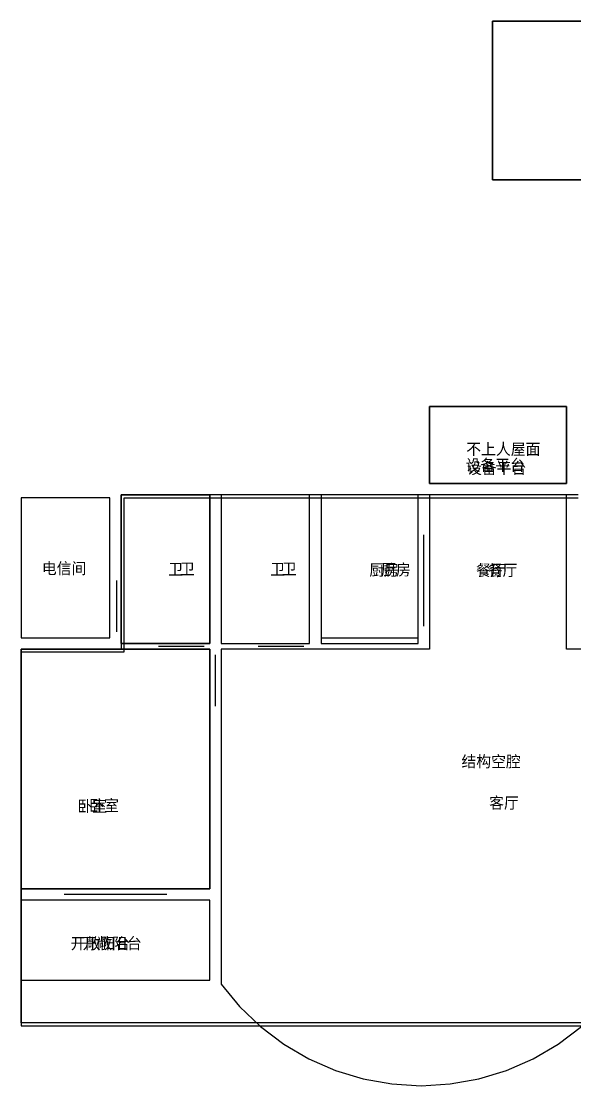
# Model space of a CAD drawing. Header units: metres. Extents: x 0.1 to 29, y -1.3 to 17.7.
# Drawn here: x 0.1 to 9.79, y -0.95 to 17.7 of the extents above; entities that cross this region are included whole.
import ezdxf

# ---------------------------------------------------------------- set-up
doc = ezdxf.new("R2010")
doc.units = ezdxf.units.M
for name, color, linetype in [('DOORS', 2, 'Continuous'), ('ROOMS', 3, 'Continuous'), ('TEXT', 7, 'Continuous')]:
    doc.layers.add(name, color=color, linetype=linetype)

msp = doc.modelspace()

# ---------------------------------------------------------------- linework, layer by layer
at = {"layer": 'DOORS'}
for p, q in [((7.15, 7.1), (7.15, 8.7)), ((7.15, 7.1), (7.15, 8.7)), ((7.15, 7.1), (7.15, 8.7)), ((7.15, 7.1), (7.15, 8.7)), ((7.15, 7.1), (7.15, 8.7)), ((7.15, 7.1), (7.15, 8.7)), ((1.775, 7), (1.775, 7.9)), ((2.5, 6.75), (3.3, 6.75)), ((2.5, 6.75), (3.3, 6.75)), ((2.5, 6.75), (3.3, 6.75)), ((2.5, 6.75), (3.3, 6.75)), ((2.5, 6.75), (3.3, 6.75)), ((2.5, 6.75), (3.3, 6.75)), ((4.25, 6.75), (5.05, 6.75)), ((4.25, 6.75), (5.05, 6.75)), ((4.25, 6.75), (5.05, 6.75)), ((4.25, 6.75), (5.05, 6.75)), ((4.25, 6.75), (5.05, 6.75)), ((4.25, 6.75), (5.05, 6.75)), ((3.5, 5.7), (3.5, 6.6)), ((3.5, 5.7), (3.5, 6.6)), ((3.5, 5.7), (3.5, 6.6)), ((3.5, 5.7), (3.5, 6.6)), ((3.5, 5.7), (3.5, 6.6)), ((3.5, 5.7), (3.5, 6.6)), ((2.65, 2.4), (0.85, 2.4)), ((2.65, 2.4), (0.85, 2.4)), ((2.65, 2.4), (0.85, 2.4)), ((2.65, 2.4), (0.85, 2.4)), ((2.65, 2.4), (0.85, 2.4)), ((2.65, 2.4), (0.85, 2.4))]:
    msp.add_line(p, q, dxfattribs=at)
at = {"layer": 'ROOMS'}
for p, q in [((14.85, 17.7), (8.35, 17.7)), ((8.35, 17.7), (8.35, 14.92)), ((14.85, 17.7), (8.35, 17.7)), ((8.35, 17.7), (8.35, 14.92)), ((8.35, 17.7), (17.55, 17.7)), ((8.35, 14.92), (8.35, 17.7)), ((8.35, 14.92), (12.25, 14.92)), ((8.35, 14.92), (14.85, 14.92)), ((15.05, 14.92), (8.35, 14.92)), ((7.25, 9.6), (7.25, 10.95)), ((7.25, 10.95), (9.65, 10.95)), ((7.25, 10.95), (9.65, 10.95)), ((7.25, 9.6), (7.25, 10.95)), ((7.25, 10.95), (9.65, 10.95)), ((7.25, 9.6), (7.25, 10.95)), ((7.25, 9.6), (7.25, 10.95)), ((7.25, 10.95), (9.65, 10.95)), ((7.25, 10.95), (9.65, 10.95)), ((7.25, 9.6), (7.25, 10.95)), ((7.25, 9.6), (7.25, 10.95)), ((7.25, 10.95), (9.65, 10.95)), ((9.65, 10.95), (7.25, 10.95)), ((7.25, 10.95), (7.25, 9.6)), ((9.65, 10.95), (9.65, 9.6)), ((9.65, 10.95), (9.65, 9.6)), ((9.65, 10.95), (9.65, 9.6)), ((9.65, 10.95), (9.65, 9.6)), ((9.65, 10.95), (9.65, 9.6)), ((9.65, 10.95), (9.65, 9.6)), ((9.65, 9.6), (9.65, 10.95)), ((9.65, 9.6), (7.25, 9.6)), ((9.65, 9.6), (7.25, 9.6)), ((9.65, 9.6), (7.25, 9.6)), ((9.65, 9.6), (7.25, 9.6)), ((9.65, 9.6), (7.25, 9.6)), ((9.65, 9.6), (7.25, 9.6)), ((7.25, 9.6), (9.65, 9.6)), ((1.65, 9.35), (0.1, 9.35)), ((0.1, 9.35), (0.1, 6.9)), ((1.65, 6.9), (1.65, 9.35)), ((1.85, 6.8), (1.85, 9.4)), ((1.85, 9.4), (3.4, 9.4)), ((1.85, 6.8), (1.85, 9.4)), ((1.85, 9.4), (3.4, 9.4)), ((1.85, 6.8), (1.85, 9.4)), ((1.85, 9.4), (3.4, 9.4)), ((3.4, 9.4), (1.85, 9.4)), ((1.85, 9.4), (1.85, 6.8)), ((1.85, 6.8), (1.85, 9.4)), ((1.85, 9.4), (3.4, 9.4)), ((3.4, 9.4), (1.85, 9.4)), ((1.85, 9.4), (1.85, 6.8)), ((9.85, 9.4), (1.85, 9.4)), ((1.85, 9.4), (1.85, 6.7)), ((1.9, 6.65), (1.9, 9.35)), ((1.9, 9.35), (9.85, 9.35)), ((3.4, 9.4), (3.4, 6.8)), ((3.4, 9.4), (3.4, 6.8)), ((3.4, 9.4), (3.4, 6.8)), ((3.4, 6.8), (3.4, 9.4)), ((3.4, 9.4), (3.4, 6.8)), ((3.4, 6.8), (3.4, 9.4)), ((5.15, 9.4), (3.6, 9.4)), ((3.6, 9.4), (3.6, 6.8)), ((5.15, 9.4), (3.6, 9.4)), ((3.6, 9.4), (3.6, 6.8)), ((5.15, 9.4), (3.6, 9.4)), ((3.6, 9.4), (3.6, 6.8)), ((5.15, 9.4), (3.6, 9.4)), ((3.6, 9.4), (3.6, 6.8)), ((5.15, 9.4), (3.6, 9.4)), ((3.6, 9.4), (3.6, 6.8)), ((5.15, 9.4), (3.6, 9.4)), ((3.6, 9.4), (3.6, 6.8)), ((5.15, 6.8), (5.15, 9.4)), ((5.15, 6.8), (5.15, 9.4)), ((5.15, 6.8), (5.15, 9.4)), ((5.15, 6.8), (5.15, 9.4)), ((5.15, 6.8), (5.15, 9.4)), ((5.15, 6.8), (5.15, 9.4)), ((7.05, 9.4), (5.35, 9.4)), ((5.35, 9.4), (5.35, 6.9)), ((7.05, 9.4), (5.35, 9.4)), ((5.35, 9.4), (5.35, 6.9)), ((7.05, 9.4), (5.35, 9.4)), ((5.35, 9.4), (5.35, 6.9)), ((7.05, 9.4), (5.35, 9.4)), ((5.35, 9.4), (5.35, 6.9)), ((7.05, 9.4), (5.35, 9.4)), ((5.35, 9.4), (5.35, 6.9)), ((7.05, 9.4), (5.35, 9.4)), ((5.35, 9.4), (5.35, 6.8)), ((7.05, 6.9), (7.05, 9.4)), ((7.05, 6.9), (7.05, 9.4)), ((7.05, 6.9), (7.05, 9.4)), ((7.05, 6.9), (7.05, 9.4)), ((7.05, 6.9), (7.05, 9.4)), ((7.05, 6.8), (7.05, 9.4)), ((9.65, 9.4), (7.25, 9.4)), ((7.25, 9.4), (7.25, 6.7)), ((9.65, 9.4), (7.25, 9.4)), ((7.25, 9.4), (7.25, 6.7)), ((9.65, 9.4), (7.25, 9.4)), ((7.25, 9.4), (7.25, 6.7)), ((9.65, 9.4), (7.25, 9.4)), ((7.25, 9.4), (7.25, 6.7)), ((9.65, 9.4), (7.25, 9.4)), ((7.25, 9.4), (7.25, 6.7)), ((9.65, 9.4), (7.25, 9.4)), ((7.25, 9.4), (7.25, 6.7)), ((9.65, 9.4), (7.25, 9.4)), ((7.25, 9.4), (7.25, 6.7)), ((9.65, 9.4), (7.25, 9.4)), ((7.25, 9.4), (7.25, 6.7)), ((9.65, 9.4), (7.25, 9.4)), ((7.25, 9.4), (7.25, 6.7)), ((9.65, 9.4), (7.25, 9.4)), ((7.25, 9.4), (7.25, 6.7)), ((9.65, 9.4), (7.25, 9.4)), ((7.25, 9.4), (7.25, 6.7)), ((9.65, 9.4), (7.25, 9.4)), ((7.25, 9.4), (7.25, 6.7)), ((9.65, 9.4), (7.25, 9.4)), ((7.25, 9.4), (7.25, 6.7)), ((9.65, 9.4), (7.25, 9.4)), ((7.25, 9.4), (7.25, 6.7)), ((9.65, 9.4), (7.25, 9.4)), ((7.25, 9.4), (7.25, 6.7)), ((9.65, 9.4), (7.25, 9.4)), ((7.25, 9.4), (7.25, 6.7)), ((9.65, 9.4), (7.25, 9.4)), ((7.25, 9.4), (7.25, 6.7)), ((9.65, 9.4), (7.25, 9.4)), ((7.25, 9.4), (7.25, 6.7)), ((9.65, 6.7), (9.65, 9.4)), ((9.65, 6.7), (9.65, 9.4)), ((9.65, 6.7), (9.65, 9.4)), ((9.65, 6.7), (9.65, 9.4)), ((9.65, 6.7), (9.65, 9.4)), ((9.65, 6.7), (9.65, 9.4)), ((9.65, 6.7), (9.65, 9.4)), ((9.65, 6.7), (9.65, 9.4)), ((9.65, 6.7), (9.65, 9.4)), ((9.65, 6.7), (9.65, 9.4)), ((9.65, 6.7), (9.65, 9.4)), ((9.65, 6.7), (9.65, 9.4)), ((9.65, 6.7), (9.65, 9.4)), ((9.65, 6.7), (9.65, 9.4)), ((9.65, 6.7), (9.65, 9.4)), ((9.65, 6.7), (9.65, 9.4)), ((9.65, 6.7), (9.65, 9.4)), ((9.65, 6.7), (9.65, 9.4)), ((0.1, 6.9), (1.65, 6.9)), ((3.4, 6.8), (1.85, 6.8)), ((3.4, 6.8), (1.85, 6.8)), ((3.4, 6.8), (1.85, 6.8)), ((1.85, 6.8), (3.4, 6.8)), ((3.4, 6.8), (1.85, 6.8)), ((1.85, 6.8), (3.4, 6.8)), ((3.6, 6.8), (5.15, 6.8)), ((3.6, 6.8), (5.15, 6.8)), ((3.6, 6.8), (5.15, 6.8)), ((3.6, 6.8), (5.15, 6.8)), ((3.6, 6.8), (5.15, 6.8)), ((3.6, 6.8), (5.15, 6.8)), ((5.35, 6.9), (7.05, 6.9)), ((5.35, 6.9), (7.05, 6.9)), ((5.35, 6.9), (7.05, 6.9)), ((5.35, 6.9), (7.05, 6.9)), ((5.35, 6.9), (7.05, 6.9)), ((5.35, 6.8), (7.05, 6.8)), ((3.4, 6.7), (0.1, 6.7)), ((0.1, 6.7), (0.1, 2.5)), ((0.1, 6.7), (3.4, 6.7)), ((0.1, 2.5), (0.1, 6.7)), ((0.1, 6.7), (3.4, 6.7)), ((0.1, 2.5), (0.1, 6.7)), ((0.1, 6.7), (3.4, 6.7)), ((0.1, 2.5), (0.1, 6.7)), ((0.1, 6.7), (3.4, 6.7)), ((0.1, 2.5), (0.1, 6.7)), ((3.4, 6.7), (0.1, 6.7)), ((0.1, 6.7), (0.1, 2.5)), ((1.85, 6.7), (0.1, 6.7)), ((0.1, 6.7), (0.1, 0.1)), ((0.1, 0.15), (0.1, 6.65)), ((0.1, 6.65), (1.9, 6.65)), ((3.4, 2.5), (3.4, 6.7)), ((3.4, 6.7), (3.4, 2.5)), ((3.4, 6.7), (3.4, 2.5)), ((3.4, 6.7), (3.4, 2.5)), ((3.4, 6.7), (3.4, 2.5)), ((3.4, 2.5), (3.4, 6.7)), ((7.25, 6.7), (3.6, 6.7)), ((3.6, 6.7), (3.6, 0.832)), ((7.25, 6.7), (3.6, 6.7)), ((3.6, 6.7), (3.6, 0.832)), ((7.25, 6.7), (3.6, 6.7)), ((3.6, 6.7), (3.6, 0.832)), ((7.25, 6.7), (3.6, 6.7)), ((3.6, 6.7), (3.6, 0.832)), ((7.25, 6.7), (3.6, 6.7)), ((3.6, 6.7), (3.6, 0.832)), ((7.25, 6.7), (3.6, 6.7)), ((3.6, 6.7), (3.6, 0.832)), ((7.25, 6.7), (3.6, 6.7)), ((3.6, 6.7), (3.6, 0.832)), ((7.25, 6.7), (3.6, 6.7)), ((3.6, 6.7), (3.6, 0.832)), ((7.25, 6.7), (3.6, 6.7)), ((3.6, 6.7), (3.6, 0.832)), ((7.25, 6.7), (3.6, 6.7)), ((3.6, 6.7), (3.6, 0.832)), ((7.25, 6.7), (3.6, 6.7)), ((3.6, 6.7), (3.6, 0.832)), ((7.25, 6.7), (3.6, 6.7)), ((3.6, 6.7), (3.6, 0.832)), ((7.25, 6.7), (3.6, 6.7)), ((3.6, 6.7), (3.6, 0.832)), ((7.25, 6.7), (3.6, 6.7)), ((3.6, 6.7), (3.6, 0.832)), ((7.25, 6.7), (3.6, 6.7)), ((3.6, 6.7), (3.6, 0.832)), ((7.25, 6.7), (3.6, 6.7)), ((3.6, 6.7), (3.6, 0.832)), ((7.25, 6.7), (3.6, 6.7)), ((3.6, 6.7), (3.6, 0.832)), ((7.25, 6.7), (3.6, 6.7)), ((3.6, 6.7), (3.6, 0.832)), ((13.6, 6.7), (9.65, 6.7)), ((13.6, 6.7), (9.65, 6.7)), ((13.6, 6.7), (9.65, 6.7)), ((12.1, 6.7), (9.65, 6.7)), ((12.1, 6.7), (9.65, 6.7)), ((12.1, 6.7), (9.65, 6.7)), ((12.1, 6.7), (9.65, 6.7)), ((12.1, 6.7), (9.65, 6.7)), ((12.1, 6.7), (9.65, 6.7)), ((12.1, 6.7), (9.65, 6.7)), ((12.1, 6.7), (9.65, 6.7)), ((12.1, 6.7), (9.65, 6.7)), ((12.1, 6.7), (9.65, 6.7)), ((12.1, 6.7), (9.65, 6.7)), ((12.1, 6.7), (9.65, 6.7)), ((13.6, 6.7), (9.65, 6.7)), ((13.6, 6.7), (9.65, 6.7)), ((13.6, 6.7), (9.65, 6.7)), ((0.1, 2.5), (3.4, 2.5)), ((3.4, 2.5), (0.1, 2.5)), ((3.4, 2.5), (0.1, 2.5)), ((3.4, 2.5), (0.1, 2.5)), ((3.4, 2.5), (0.1, 2.5)), ((0.1, 2.5), (3.4, 2.5)), ((3.4, 2.3), (0.1, 2.3)), ((0.1, 2.3), (0.1, 0.9)), ((3.4, 2.3), (0.1, 2.3)), ((0.1, 2.3), (0.1, 0.9)), ((3.4, 2.3), (0.1, 2.3)), ((0.1, 2.3), (0.1, 0.9)), ((3.4, 2.3), (0.1, 2.3)), ((0.1, 2.3), (0.1, 0.9)), ((3.4, 2.3), (0.1, 2.3)), ((0.1, 2.3), (0.1, 0.9)), ((3.4, 2.3), (0.1, 2.3)), ((0.1, 2.3), (0.1, 0.9)), ((3.4, 0.9), (3.4, 2.3)), ((3.4, 0.9), (3.4, 2.3)), ((3.4, 0.9), (3.4, 2.3)), ((3.4, 0.9), (3.4, 2.3)), ((3.4, 0.9), (3.4, 2.3)), ((3.4, 0.9), (3.4, 2.3)), ((0.1, 0.9), (3.4, 0.9)), ((0.1, 0.9), (3.4, 0.9)), ((0.1, 0.9), (3.4, 0.9)), ((0.1, 0.9), (3.4, 0.9)), ((0.1, 0.9), (3.4, 0.9)), ((0.1, 0.9), (3.4, 0.9)), ((3.6, 0.832), (3.923, 0.439)), ((3.6, 0.832), (3.923, 0.439)), ((3.6, 0.832), (3.923, 0.439)), ((3.6, 0.832), (3.923, 0.439)), ((3.6, 0.832), (3.923, 0.439)), ((3.6, 0.832), (3.923, 0.439)), ((3.6, 0.832), (3.923, 0.439)), ((3.6, 0.832), (3.923, 0.439)), ((3.6, 0.832), (3.923, 0.439)), ((3.6, 0.832), (3.923, 0.439)), ((3.6, 0.832), (3.923, 0.439)), ((3.6, 0.832), (3.923, 0.439)), ((3.6, 0.832), (3.923, 0.439)), ((3.6, 0.832), (3.923, 0.439)), ((3.6, 0.832), (3.923, 0.439)), ((3.6, 0.832), (3.923, 0.439)), ((3.6, 0.832), (3.923, 0.439)), ((3.6, 0.832), (3.923, 0.439)), ((3.923, 0.439), (4.291, 0.086)), ((3.923, 0.439), (4.291, 0.086)), ((3.923, 0.439), (4.291, 0.086)), ((3.923, 0.439), (4.291, 0.086)), ((3.923, 0.439), (4.291, 0.086)), ((3.923, 0.439), (4.291, 0.086)), ((3.923, 0.439), (4.291, 0.086)), ((3.923, 0.439), (4.291, 0.086)), ((3.923, 0.439), (4.291, 0.086)), ((3.923, 0.439), (4.291, 0.086)), ((3.923, 0.439), (4.291, 0.086)), ((3.923, 0.439), (4.291, 0.086)), ((3.923, 0.439), (4.291, 0.086)), ((3.923, 0.439), (4.291, 0.086)), ((3.923, 0.439), (4.291, 0.086)), ((3.923, 0.439), (4.291, 0.086)), ((3.923, 0.439), (4.291, 0.086)), ((3.923, 0.439), (4.291, 0.086)), ((13.6, 0.15), (0.1, 0.15)), ((0.1, 0.1), (29, 0.1)), ((4.291, 0.086), (4.697, -0.221)), ((4.291, 0.086), (4.697, -0.221)), ((4.291, 0.086), (4.697, -0.221)), ((4.291, 0.086), (4.697, -0.221)), ((4.291, 0.086), (4.697, -0.221)), ((4.291, 0.086), (4.697, -0.221)), ((4.291, 0.086), (4.697, -0.221)), ((4.291, 0.086), (4.697, -0.221)), ((4.291, 0.086), (4.697, -0.221)), ((4.291, 0.086), (4.697, -0.221)), ((4.291, 0.086), (4.697, -0.221)), ((4.291, 0.086), (4.697, -0.221)), ((4.291, 0.086), (4.697, -0.221)), ((4.291, 0.086), (4.697, -0.221)), ((4.291, 0.086), (4.697, -0.221)), ((4.291, 0.086), (4.697, -0.221)), ((4.291, 0.086), (4.697, -0.221)), ((4.291, 0.086), (4.697, -0.221)), ((9.503, -0.221), (9.909, 0.086)), ((9.503, -0.221), (9.909, 0.086)), ((9.503, -0.221), (9.909, 0.086)), ((9.503, -0.221), (9.909, 0.086)), ((9.503, -0.221), (9.909, 0.086)), ((9.503, -0.221), (9.909, 0.086)), ((9.503, -0.221), (9.909, 0.086)), ((9.503, -0.221), (9.909, 0.086)), ((9.503, -0.221), (9.909, 0.086)), ((9.503, -0.221), (9.909, 0.086)), ((9.503, -0.221), (9.909, 0.086)), ((9.503, -0.221), (9.909, 0.086)), ((9.503, -0.221), (9.909, 0.086)), ((9.503, -0.221), (9.909, 0.086)), ((9.503, -0.221), (9.909, 0.086)), ((9.503, -0.221), (9.909, 0.086)), ((9.503, -0.221), (9.909, 0.086)), ((9.503, -0.221), (9.909, 0.086)), ((4.697, -0.221), (5.136, -0.479)), ((4.697, -0.221), (5.136, -0.479)), ((4.697, -0.221), (5.136, -0.479)), ((4.697, -0.221), (5.136, -0.479)), ((4.697, -0.221), (5.136, -0.479)), ((4.697, -0.221), (5.136, -0.479)), ((4.697, -0.221), (5.136, -0.479)), ((4.697, -0.221), (5.136, -0.479)), ((4.697, -0.221), (5.136, -0.479)), ((4.697, -0.221), (5.136, -0.479)), ((4.697, -0.221), (5.136, -0.479)), ((4.697, -0.221), (5.136, -0.479)), ((4.697, -0.221), (5.136, -0.479)), ((4.697, -0.221), (5.136, -0.479)), ((4.697, -0.221), (5.136, -0.479)), ((4.697, -0.221), (5.136, -0.479)), ((4.697, -0.221), (5.136, -0.479)), ((4.697, -0.221), (5.136, -0.479)), ((9.064, -0.479), (9.503, -0.221)), ((9.064, -0.479), (9.503, -0.221)), ((9.064, -0.479), (9.503, -0.221)), ((9.064, -0.479), (9.503, -0.221)), ((9.064, -0.479), (9.503, -0.221)), ((9.064, -0.479), (9.503, -0.221)), ((9.064, -0.479), (9.503, -0.221)), ((9.064, -0.479), (9.503, -0.221)), ((9.064, -0.479), (9.503, -0.221)), ((9.064, -0.479), (9.503, -0.221)), ((9.064, -0.479), (9.503, -0.221)), ((9.064, -0.479), (9.503, -0.221)), ((9.064, -0.479), (9.503, -0.221)), ((9.064, -0.479), (9.503, -0.221)), ((9.064, -0.479), (9.503, -0.221)), ((9.064, -0.479), (9.503, -0.221)), ((9.064, -0.479), (9.503, -0.221)), ((9.064, -0.479), (9.503, -0.221)), ((5.136, -0.479), (5.603, -0.683)), ((5.136, -0.479), (5.603, -0.683)), ((5.136, -0.479), (5.603, -0.683)), ((5.136, -0.479), (5.603, -0.683)), ((5.136, -0.479), (5.603, -0.683)), ((5.136, -0.479), (5.603, -0.683)), ((5.136, -0.479), (5.603, -0.683)), ((5.136, -0.479), (5.603, -0.683)), ((5.136, -0.479), (5.603, -0.683)), ((5.136, -0.479), (5.603, -0.683)), ((5.136, -0.479), (5.603, -0.683)), ((5.136, -0.479), (5.603, -0.683)), ((5.136, -0.479), (5.603, -0.683)), ((5.136, -0.479), (5.603, -0.683)), ((5.136, -0.479), (5.603, -0.683)), ((5.136, -0.479), (5.603, -0.683)), ((5.136, -0.479), (5.603, -0.683)), ((5.136, -0.479), (5.603, -0.683)), ((8.597, -0.683), (9.064, -0.479)), ((8.597, -0.683), (9.064, -0.479)), ((8.597, -0.683), (9.064, -0.479)), ((8.597, -0.683), (9.064, -0.479)), ((8.597, -0.683), (9.064, -0.479)), ((8.597, -0.683), (9.064, -0.479)), ((8.597, -0.683), (9.064, -0.479)), ((8.597, -0.683), (9.064, -0.479)), ((8.597, -0.683), (9.064, -0.479)), ((8.597, -0.683), (9.064, -0.479)), ((8.597, -0.683), (9.064, -0.479)), ((8.597, -0.683), (9.064, -0.479)), ((8.597, -0.683), (9.064, -0.479)), ((8.597, -0.683), (9.064, -0.479)), ((8.597, -0.683), (9.064, -0.479)), ((8.597, -0.683), (9.064, -0.479)), ((8.597, -0.683), (9.064, -0.479)), ((8.597, -0.683), (9.064, -0.479)), ((5.603, -0.683), (6.09, -0.831)), ((5.603, -0.683), (6.09, -0.831)), ((5.603, -0.683), (6.09, -0.831)), ((5.603, -0.683), (6.09, -0.831)), ((5.603, -0.683), (6.09, -0.831)), ((5.603, -0.683), (6.09, -0.831)), ((5.603, -0.683), (6.09, -0.831)), ((5.603, -0.683), (6.09, -0.831)), ((5.603, -0.683), (6.09, -0.831)), ((5.603, -0.683), (6.09, -0.831)), ((5.603, -0.683), (6.09, -0.831)), ((5.603, -0.683), (6.09, -0.831)), ((5.603, -0.683), (6.09, -0.831)), ((5.603, -0.683), (6.09, -0.831)), ((5.603, -0.683), (6.09, -0.831)), ((5.603, -0.683), (6.09, -0.831)), ((5.603, -0.683), (6.09, -0.831)), ((5.603, -0.683), (6.09, -0.831)), ((8.11, -0.831), (8.597, -0.683)), ((8.11, -0.831), (8.597, -0.683)), ((8.11, -0.831), (8.597, -0.683)), ((8.11, -0.831), (8.597, -0.683)), ((8.11, -0.831), (8.597, -0.683)), ((8.11, -0.831), (8.597, -0.683)), ((8.11, -0.831), (8.597, -0.683)), ((8.11, -0.831), (8.597, -0.683)), ((8.11, -0.831), (8.597, -0.683)), ((8.11, -0.831), (8.597, -0.683)), ((8.11, -0.831), (8.597, -0.683)), ((8.11, -0.831), (8.597, -0.683)), ((8.11, -0.831), (8.597, -0.683)), ((8.11, -0.831), (8.597, -0.683)), ((8.11, -0.831), (8.597, -0.683)), ((8.11, -0.831), (8.597, -0.683)), ((8.11, -0.831), (8.597, -0.683)), ((8.11, -0.831), (8.597, -0.683)), ((6.09, -0.831), (6.592, -0.92)), ((6.09, -0.831), (6.592, -0.92)), ((6.09, -0.831), (6.592, -0.92)), ((6.09, -0.831), (6.592, -0.92)), ((6.09, -0.831), (6.592, -0.92)), ((6.09, -0.831), (6.592, -0.92)), ((6.09, -0.831), (6.592, -0.92)), ((6.09, -0.831), (6.592, -0.92)), ((6.09, -0.831), (6.592, -0.92)), ((6.09, -0.831), (6.592, -0.92)), ((6.09, -0.831), (6.592, -0.92)), ((6.09, -0.831), (6.592, -0.92)), ((6.09, -0.831), (6.592, -0.92)), ((6.09, -0.831), (6.592, -0.92)), ((6.09, -0.831), (6.592, -0.92)), ((6.09, -0.831), (6.592, -0.92)), ((6.09, -0.831), (6.592, -0.92)), ((6.09, -0.831), (6.592, -0.92)), ((6.592, -0.92), (7.1, -0.95)), ((6.592, -0.92), (7.1, -0.95)), ((6.592, -0.92), (7.1, -0.95)), ((6.592, -0.92), (7.1, -0.95)), ((6.592, -0.92), (7.1, -0.95)), ((6.592, -0.92), (7.1, -0.95)), ((6.592, -0.92), (7.1, -0.95)), ((6.592, -0.92), (7.1, -0.95)), ((6.592, -0.92), (7.1, -0.95)), ((6.592, -0.92), (7.1, -0.95)), ((6.592, -0.92), (7.1, -0.95)), ((6.592, -0.92), (7.1, -0.95)), ((6.592, -0.92), (7.1, -0.95)), ((6.592, -0.92), (7.1, -0.95)), ((6.592, -0.92), (7.1, -0.95)), ((6.592, -0.92), (7.1, -0.95)), ((6.592, -0.92), (7.1, -0.95)), ((6.592, -0.92), (7.1, -0.95)), ((7.1, -0.95), (7.608, -0.92)), ((7.1, -0.95), (7.608, -0.92)), ((7.1, -0.95), (7.608, -0.92)), ((7.1, -0.95), (7.608, -0.92)), ((7.1, -0.95), (7.608, -0.92)), ((7.1, -0.95), (7.608, -0.92)), ((7.1, -0.95), (7.608, -0.92)), ((7.1, -0.95), (7.608, -0.92)), ((7.1, -0.95), (7.608, -0.92)), ((7.1, -0.95), (7.608, -0.92)), ((7.1, -0.95), (7.608, -0.92)), ((7.1, -0.95), (7.608, -0.92)), ((7.1, -0.95), (7.608, -0.92)), ((7.1, -0.95), (7.608, -0.92)), ((7.1, -0.95), (7.608, -0.92)), ((7.1, -0.95), (7.608, -0.92)), ((7.1, -0.95), (7.608, -0.92)), ((7.1, -0.95), (7.608, -0.92)), ((7.608, -0.92), (8.11, -0.831)), ((7.608, -0.92), (8.11, -0.831)), ((7.608, -0.92), (8.11, -0.831)), ((7.608, -0.92), (8.11, -0.831)), ((7.608, -0.92), (8.11, -0.831)), ((7.608, -0.92), (8.11, -0.831)), ((7.608, -0.92), (8.11, -0.831)), ((7.608, -0.92), (8.11, -0.831)), ((7.608, -0.92), (8.11, -0.831)), ((7.608, -0.92), (8.11, -0.831)), ((7.608, -0.92), (8.11, -0.831)), ((7.608, -0.92), (8.11, -0.831)), ((7.608, -0.92), (8.11, -0.831)), ((7.608, -0.92), (8.11, -0.831)), ((7.608, -0.92), (8.11, -0.831)), ((7.608, -0.92), (8.11, -0.831)), ((7.608, -0.92), (8.11, -0.831)), ((7.608, -0.92), (8.11, -0.831))]:
    msp.add_line(p, q, dxfattribs=at)

# ---------------------------------------------------------------- texts
at = {"layer": 'TEXT'}
for s, p in [('不上人屋面', (7.892, 10.104)), ('设备平台', (7.88, 9.825)), ('设备平台', (7.88, 9.825)), ('设备平台', (7.905, 9.77)), ('设备平台', (7.905, 9.77)), ('设备平台', (7.905, 9.77)), ('设备平台', (7.905, 9.77)), ('电信间', (0.46, 8.015)), ('卫', (2.674, 8)), ('卫', (2.674, 8)), ('卫', (2.674, 8)), ('卫', (2.674, 8)), ('卫', (2.879, 8.007)), ('卫', (2.879, 8.007)), ('卫', (4.458, 8)), ('卫', (4.458, 8)), ('卫', (4.458, 8)), ('卫', (4.458, 8)), ('卫', (4.663, 8.007)), ('卫', (4.663, 8.007)), ('厨房', (6.197, 7.988)), ('厨房', (6.197, 7.988)), ('厨房', (6.197, 7.988)), ('厨房', (6.197, 7.988)), ('厨房', (6.402, 7.991)), ('厨房', (6.402, 7.991)), ('餐厅', (8.064, 7.981)), ('餐厅', (8.064, 7.981)), ('餐厅', (8.064, 7.981)), ('餐厅', (8.064, 7.981)), ('餐厅', (8.269, 7.982)), ('餐厅', (8.269, 7.982)), ('结构空腔', (7.808, 4.631)), ('客厅', (8.293, 3.906)), ('客厅', (8.293, 3.906)), ('客厅', (8.293, 3.906)), ('客厅', (8.293, 3.906)), ('客厅', (8.293, 3.906)), ('客厅', (8.293, 3.906)), ('卧室', (1.083, 3.85)), ('卧室', (1.083, 3.85)), ('卧室', (1.083, 3.85)), ('卧室', (1.083, 3.85)), ('卧室', (1.289, 3.861)), ('卧室', (1.289, 3.861)), ('开敞阳台', (0.965, 1.442)), ('开敞阳台', (0.965, 1.442)), ('开敞阳台', (0.965, 1.442)), ('开敞阳台', (0.965, 1.442)), ('开敞阳台', (1.17, 1.445)), ('开敞阳台', (1.17, 1.445))]:
    msp.add_text(s, height=0.2, dxfattribs=at).set_placement(p)

doc.saveas('drawing.dxf')
